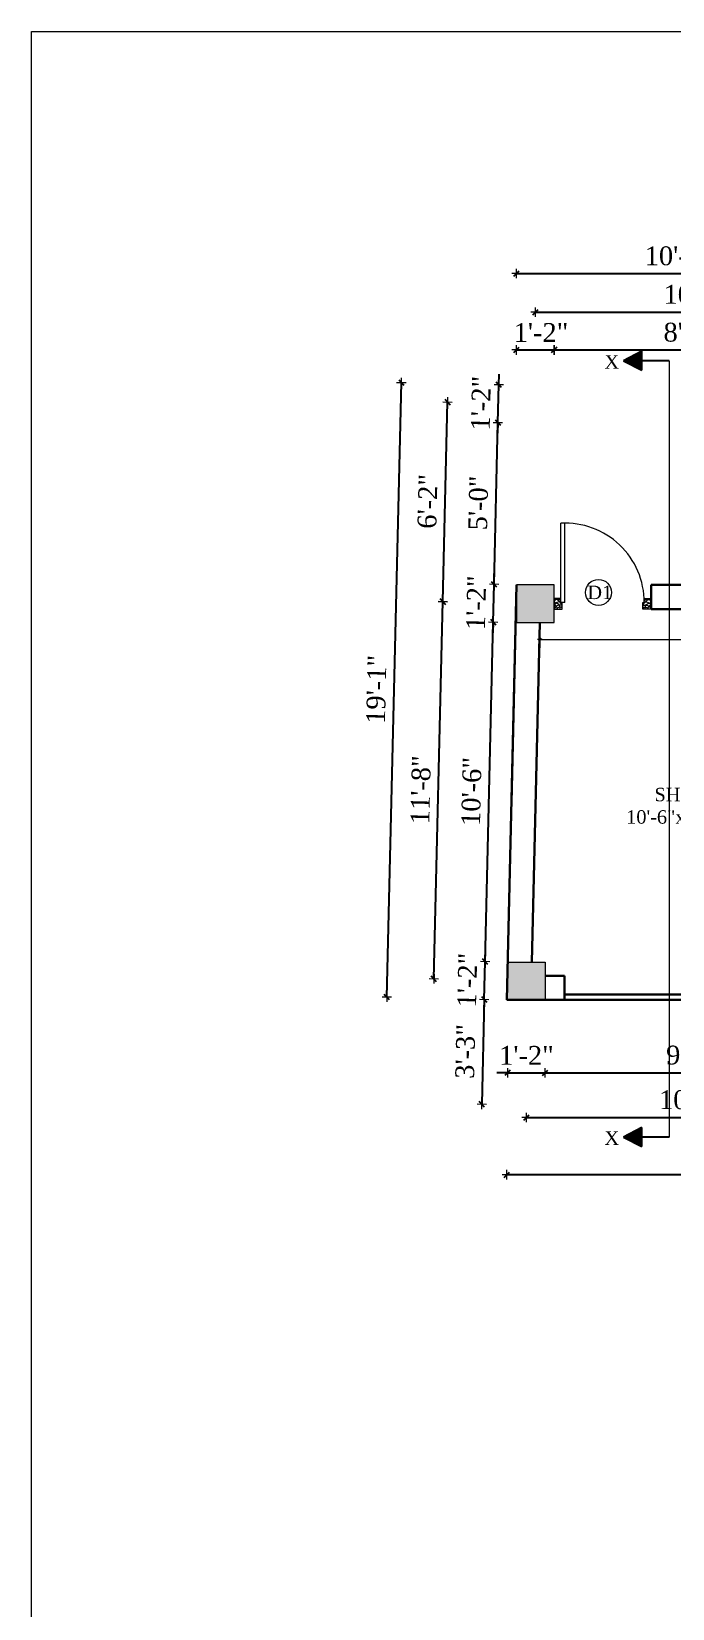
# Model space of a CAD drawing. Header units: inches. Extents: x 149946 to 166271, y -29520 to -26192.
# Drawn here: x 163186 to 163425, y -26779 to -26192 of the extents above; entities that cross this region are included whole.
import ezdxf

# ---------------------------------------------------------------- set-up
doc = ezdxf.new("R2010")
doc.units = ezdxf.units.IN
doc.header["$LTSCALE"] = 5
doc.header["$MEASUREMENT"] = 0
for name, color, linetype, lineweight in [('A-WALL', 7, 'Continuous', 9), ('Dimension', 7, 'Continuous', 18), ('DOOR', 62, 'Continuous', 0), ('ele1', 21, 'Continuous', 20)]:
    doc.layers.add(name, color=color, linetype=linetype, lineweight=lineweight)
doc.layers.add('dim line', color=7, linetype='Continuous', lineweight=15, true_color=0xfab2b2)
doc.layers.add('TEXT', color=6, linetype='Continuous')
doc.layers.add('WALL', color=7, linetype='Continuous')
doc.styles.add('ordinary', font='times.ttf')
doc.styles.get("Standard").update_dxf_attribs({"font": 'arial.ttf'})
doc.dimstyles.new('Copy of 96', dxfattribs={"dimtxt": 7, "dimasz": 4, "dimexe": 0.5, "dimexo": 0.5, "dimgap": 3, "dimtad": 1, "dimdec": 1, "dimzin": 11, "dimdsep": 46, "dimlunit": 4, "dimtxsty": 'ordinary', "dimblk": 'OBLIQUE', "dimcen": 0.09, "dimse1": 1, "dimse2": 1, "dimclrt": 6, "dimazin": 0, "dimtfac": 1, "dimtdec": 1, "dimtix": 1, "dimtmove": 2, "dimatfit": 3, "dimldrblk": 'leader', "dimfxl": 0.5, "dimfxlon": 1, "dimtolj": 1, "dimtzin": 0, "dimarcsym": 0})
doc.dimstyles.new('Standard$0', dxfattribs={"dimtxt": 6, "dimasz": 4, "dimexe": 3, "dimexo": 6, "dimgap": 3, "dimtad": 1, "dimdec": 1, "dimzin": 0, "dimdsep": 46, "dimlunit": 4, "dimtxsty": 'Standard', "dimcen": 0.09, "dimclrd": 6, "dimclre": 6, "dimclrt": 7, "dimadec": 0, "dimazin": 0, "dimtfac": 1, "dimtdec": 1, "dimtix": 1, "dimtofl": 0, "dimtmove": 1, "dimatfit": 3, "dimfxl": 1, "dimtolj": 1, "dimtzin": 0, "dimlwd": 18, "dimlwe": 18, "dimarcsym": 0})

# ---------------------------------------------------------------- blocks, each defined once
blk = doc.blocks.new('A$C27B36B59')
at = {"layer": 'DOOR'}
for p, q in [((0, 4), (0, 0)), ((2.5, 4), (0, 4)), ((0, 0), (3, 0)), ((2.5, 2.5), (2.5, 4)), ((3, 2.5), (2.5, 2.5)), ((3, 0), (3, 2.5))]:
    blk.add_line(p, q, dxfattribs=at)
for centre, radius, start, end in [((-1.4, -0.54), 4.75, 22.14107, 72.83803), ((1.34, 2.09), 1.64, 45.13802, 144.89476), ((2.21, 0.3), 2.49, 83.31492, 152.65798), ((0.13, 0.37), 2.05, 349.48753, 93.68048), ((1.96, -0.47), 2.01, 58.74475, 166.49498), ((-0.06, 0.32), 1.13, 343.54197, 86.94698), ((2.08, -0.4), 1.17, 38.28162, 160.15192)]:
    blk.add_arc(centre, radius, start, end, dxfattribs=at)
blk = doc.blocks.new('D2')
at = {"layer": 'DOOR'}
for p, q in [((74473.95, 24047.59), (74473.95, 24018.09)), ((74473.95, 24047.59), (74475.45, 24047.59)), ((74475.45, 24047.59), (74475.45, 24018.13))]:
    blk.add_line(p, q, dxfattribs=at)
blk.add_arc((74473.95, 24047.59), 29.5, 180, 272.9146, dxfattribs=at)
at = {"layer": 'DOOR', "xscale": -1, "rotation": 180}
blk.add_blockref('A$C27B36B59', (74441.95, 24050.09), dxfattribs=at)
at = {"layer": 'DOOR', "rotation": 180}
blk.add_blockref('A$C27B36B59', (74477.95, 24050.09), dxfattribs=at)
blk = doc.blocks.new('oblique')
at = {"color": 0, "lineweight": -2}
blk.add_line((0.25, 0.25), (-0.25, -0.25), dxfattribs=at)
at = {"layer": 'dim line', "lineweight": 9}
for p, q in [((-0.4375, 0), (0.4375, 0)), ((0, 0.4375), (0, -0.4375))]:
    blk.add_line(p, q, dxfattribs=at)
blk = doc.blocks.new('*D1216')
at = {"layer": 'A-WALL', "color": 0, "lineweight": -2, "ltscale": 50}
for p, q in [((163363.21, -26579.61), (163359.21, -26579.61)), ((163363.21, -26579.61), (163377.21, -26579.61)), ((163377.21, -26579.61), (163381.21, -26579.61))]:
    blk.add_line(p, q, dxfattribs=at)
at = {"layer": 'Defpoints', "color": 0, "ltscale": 50}
for p in [(163363.21, -26552.51), (163377.21, -26552.51), (163377.21, -26579.61)]:
    blk.add_point(p, dxfattribs=at)
at = {"layer": 'A-WALL', "color": 0, "lineweight": -2, "ltscale": 50, "xscale": 4, "yscale": 4, "zscale": 4}
blk.add_blockref('oblique', (163363.21, -26579.61), dxfattribs=at)
at = {"layer": 'A-WALL', "color": 0, "lineweight": -2, "ltscale": 50, "xscale": 4, "yscale": 4, "zscale": 4, "rotation": 180}
blk.add_blockref('oblique', (163377.21, -26579.61), dxfattribs=at)
at = {"layer": 'A-WALL', "color": 6, "ltscale": 50, "insert": (163370.21, -26573.11), "char_height": 7, "attachment_point": 5, "style": 'ordinary'}
blk.add_mtext('\\A1;1\'-2"', dxfattribs=at)
blk = doc.blocks.new('_OBLIQUE')
at = {"color": 0, "linetype": 'ByBlock'}
blk.add_line((-0.5, -0.5), (0.5, 0.5), dxfattribs=at)
blk = doc.blocks.new('leader')
at = {"layer": 'Dimension'}
for p, q in [((0, -4.33), (0, 4.33)), ((-4.42, 0), (4.42, 0))]:
    blk.add_line(p, q, dxfattribs=at)
blk = doc.blocks.new('*D1217')
at = {"layer": 'A-WALL', "color": 0, "lineweight": -2, "ltscale": 5}
blk.add_line((163377.21, -26579.61), (163487.42, -26579.61), dxfattribs=at)
at = {"layer": 'Defpoints', "color": 0, "ltscale": 5}
for p in [(163377.21, -26552.51), (163487.42, -26552.51), (163487.42, -26579.61)]:
    blk.add_point(p, dxfattribs=at)
at = {"layer": 'A-WALL', "color": 0, "lineweight": -2, "ltscale": 5, "xscale": 4, "yscale": 4, "zscale": 4, "rotation": 180}
blk.add_blockref('oblique', (163377.21, -26579.61), dxfattribs=at)
at = {"layer": 'A-WALL', "color": 0, "lineweight": -2, "ltscale": 5, "xscale": 4, "yscale": 4, "zscale": 4}
blk.add_blockref('oblique', (163487.42, -26579.61), dxfattribs=at)
at = {"layer": 'A-WALL', "color": 6, "ltscale": 5, "insert": (163432.31, -26573.04), "char_height": 7, "attachment_point": 5, "style": 'ordinary'}
blk.add_mtext('\\A1;9\'-2"', dxfattribs=at)
blk = doc.blocks.new('*D1224')
at = {"layer": 'A-WALL', "color": 0, "lineweight": -2, "ltscale": 5}
blk.add_line((163370.21, -26596.2), (163494.42, -26596.2), dxfattribs=at)
at = {"layer": 'Defpoints', "color": 0, "ltscale": 5}
for p in [(163370.21, -26545.51), (163494.42, -26545.51), (163494.42, -26596.2)]:
    blk.add_point(p, dxfattribs=at)
at = {"layer": 'A-WALL', "color": 0, "lineweight": -2, "ltscale": 5, "xscale": 4, "yscale": 4, "zscale": 4, "rotation": 180}
blk.add_blockref('oblique', (163370.21, -26596.2), dxfattribs=at)
at = {"layer": 'A-WALL', "color": 0, "lineweight": -2, "ltscale": 5, "xscale": 4, "yscale": 4, "zscale": 4}
blk.add_blockref('oblique', (163494.42, -26596.2), dxfattribs=at)
at = {"layer": 'A-WALL', "color": 6, "ltscale": 5, "insert": (163432.31, -26589.64), "char_height": 7, "attachment_point": 5, "style": 'ordinary'}
blk.add_mtext('\\A1;10\'-4"', dxfattribs=at)
blk = doc.blocks.new('*D1227')
at = {"layer": 'A-WALL', "color": 0, "lineweight": -2, "ltscale": 5}
blk.add_line((163729.35, -26617.48), (163362.88, -26617.48), dxfattribs=at)
at = {"layer": 'Defpoints', "color": 0, "ltscale": 5}
for p in [(163362.88, -26552.51), (163729.35, -26552.51), (163362.88, -26617.48)]:
    blk.add_point(p, dxfattribs=at)
at = {"layer": 'A-WALL', "color": 0, "lineweight": -2, "ltscale": 5, "xscale": 4, "yscale": 4, "zscale": 4, "rotation": 180}
blk.add_blockref('oblique', (163362.88, -26617.48), dxfattribs=at)
at = {"layer": 'A-WALL', "color": 0, "lineweight": -2, "ltscale": 5, "xscale": 4, "yscale": 4, "zscale": 4}
blk.add_blockref('oblique', (163729.35, -26617.48), dxfattribs=at)
at = {"layer": 'A-WALL', "color": 6, "ltscale": 5, "insert": (163546.11, -26610.92), "char_height": 7, "attachment_point": 5, "style": 'ordinary'}
blk.add_mtext('\\A1;30\'-6"', dxfattribs=at)
blk = doc.blocks.new('*D1238')
at = {"layer": 'A-WALL', "color": 0, "lineweight": -2, "ltscale": 50}
blk.add_line((163366.53, -26310.87), (163380.53, -26310.87), dxfattribs=at)
at = {"layer": 'Defpoints', "color": 0, "ltscale": 50}
for p in [(163380.53, -26310.87), (163366.53, -26398.23), (163380.53, -26398.23)]:
    blk.add_point(p, dxfattribs=at)
at = {"layer": 'A-WALL', "color": 0, "lineweight": -2, "ltscale": 50, "xscale": 4, "yscale": 4, "zscale": 4, "rotation": 180}
blk.add_blockref('oblique', (163366.53, -26310.87), dxfattribs=at)
at = {"layer": 'A-WALL', "color": 0, "lineweight": -2, "ltscale": 50, "xscale": 4, "yscale": 4, "zscale": 4}
blk.add_blockref('oblique', (163380.53, -26310.87), dxfattribs=at)
at = {"layer": 'A-WALL', "color": 6, "ltscale": 50, "insert": (163375.62, -26304.37), "char_height": 7, "attachment_point": 5, "style": 'ordinary'}
blk.add_mtext('\\A1;1\'-2"', dxfattribs=at)
blk = doc.blocks.new('*D1239')
at = {"layer": 'A-WALL', "color": 0, "lineweight": -2, "ltscale": 5}
blk.add_line((163380.53, -26310.87), (163487.42, -26310.87), dxfattribs=at)
at = {"layer": 'Defpoints', "color": 0, "ltscale": 5}
for p in [(163487.42, -26310.87), (163487.42, -26326.85), (163380.53, -26398.23)]:
    blk.add_point(p, dxfattribs=at)
at = {"layer": 'A-WALL', "color": 0, "lineweight": -2, "ltscale": 5, "xscale": 4, "yscale": 4, "zscale": 4, "rotation": 180}
blk.add_blockref('oblique', (163380.53, -26310.87), dxfattribs=at)
at = {"layer": 'A-WALL', "color": 0, "lineweight": -2, "ltscale": 5, "xscale": 4, "yscale": 4, "zscale": 4}
blk.add_blockref('oblique', (163487.42, -26310.87), dxfattribs=at)
at = {"layer": 'A-WALL', "color": 6, "ltscale": 5, "insert": (163433.98, -26304.31), "char_height": 7, "attachment_point": 5, "style": 'ordinary'}
blk.add_mtext('\\A1;8\'-11"', dxfattribs=at)
blk = doc.blocks.new('*D1245')
at = {"layer": 'A-WALL', "color": 0, "lineweight": -2, "ltscale": 5}
blk.add_line((163373.53, -26296.8), (163494.42, -26296.8), dxfattribs=at)
at = {"layer": 'Defpoints', "color": 0, "ltscale": 5}
for p in [(163494.42, -26296.8), (163373.53, -26405.23), (163494.42, -26405.23)]:
    blk.add_point(p, dxfattribs=at)
at = {"layer": 'A-WALL', "color": 0, "lineweight": -2, "ltscale": 5, "xscale": 4, "yscale": 4, "zscale": 4, "rotation": 180}
blk.add_blockref('oblique', (163373.53, -26296.8), dxfattribs=at)
at = {"layer": 'A-WALL', "color": 0, "lineweight": -2, "ltscale": 5, "xscale": 4, "yscale": 4, "zscale": 4}
blk.add_blockref('oblique', (163494.42, -26296.8), dxfattribs=at)
at = {"layer": 'A-WALL', "color": 6, "ltscale": 5, "insert": (163433.98, -26290.24), "char_height": 7, "attachment_point": 5, "style": 'ordinary'}
blk.add_mtext('\\A1;10\'-1"', dxfattribs=at)
blk = doc.blocks.new('*D1247')
at = {"layer": 'A-WALL', "color": 0, "lineweight": -2, "ltscale": 5}
blk.add_line((163366.53, -26282.47), (163487.42, -26282.47), dxfattribs=at)
at = {"layer": 'Defpoints', "color": 0, "ltscale": 5}
for p in [(163487.42, -26282.47), (163487.42, -26326.85), (163366.53, -26398.23)]:
    blk.add_point(p, dxfattribs=at)
at = {"layer": 'A-WALL', "color": 0, "lineweight": -2, "ltscale": 5, "xscale": 4, "yscale": 4, "zscale": 4, "rotation": 180}
blk.add_blockref('oblique', (163366.53, -26282.47), dxfattribs=at)
at = {"layer": 'A-WALL', "color": 0, "lineweight": -2, "ltscale": 5, "xscale": 4, "yscale": 4, "zscale": 4}
blk.add_blockref('oblique', (163487.42, -26282.47), dxfattribs=at)
at = {"layer": 'A-WALL', "color": 6, "ltscale": 5, "insert": (163426.98, -26275.91), "char_height": 7, "attachment_point": 5, "style": 'ordinary'}
blk.add_mtext('\\A1;10\'-1"', dxfattribs=at)
blk = doc.blocks.new('*D1249')
at = {"layer": 'A-WALL', "color": 47, "lineweight": 0, "ltscale": 5}
for p, q in [((163375.2, -26417.23), (163375.2, -26421.55)), ((163495.17, -26417.23), (163495.17, -26421.55))]:
    blk.add_line(p, q, dxfattribs=at)
at = {"layer": 'A-WALL', "color": 33, "lineweight": 0, "ltscale": 5}
blk.add_line((163375.2, -26418.55), (163495.17, -26418.55), dxfattribs=at)
at = {"layer": 'Defpoints', "color": 0, "ltscale": 5}
for p in [(163375.2, -26412.23), (163495.17, -26412.23), (163495.17, -26418.55)]:
    blk.add_point(p, dxfattribs=at)
at = {"layer": 'A-WALL', "color": 33, "lineweight": 0, "ltscale": 5, "xscale": 2, "yscale": 2, "zscale": 2, "rotation": 180}
blk.add_blockref('oblique', (163375.2, -26418.55), dxfattribs=at)
at = {"layer": 'A-WALL', "color": 33, "lineweight": 0, "ltscale": 5, "xscale": 2, "yscale": 2, "zscale": 2}
blk.add_blockref('oblique', (163495.17, -26418.55), dxfattribs=at)
at = {"layer": 'A-WALL', "color": 7, "ltscale": 5, "insert": (163435.19, -26415.75), "char_height": 4.5, "attachment_point": 5}
blk.add_mtext("\\A1;10'", dxfattribs=at)
blk = doc.blocks.new('*D1020')
at = {"layer": 'A-WALL', "color": 0, "lineweight": -2, "ltscale": 50}
for p, q in [((163354.51, -26552.31), (163354.84, -26538.31)), ((163354.84, -26538.31), (163354.94, -26534.32)), ((163354.51, -26552.31), (163354.41, -26556.31))]:
    blk.add_line(p, q, dxfattribs=at)
at = {"layer": 'Defpoints', "color": 0, "ltscale": 50}
for p in [(163354.84, -26538.31), (163363.21, -26538.51), (163362.88, -26552.51)]:
    blk.add_point(p, dxfattribs=at)
at = {"layer": 'A-WALL', "color": 0, "lineweight": -2, "ltscale": 50, "xscale": 4, "yscale": 4, "zscale": 4}
for p, rotation in [((163354.84, -26538.31), 268.6423816929436), ((163354.51, -26552.31), 88.64238169294363)]:
    blk.add_blockref('oblique', p, dxfattribs=dict(at, rotation=rotation))
at = {"layer": 'A-WALL', "color": 6, "ltscale": 50, "insert": (163348.18, -26545.16), "char_height": 7, "attachment_point": 5, "rotation": 88.64238, "style": 'ordinary'}
blk.add_mtext('\\A1;1\'-2"', dxfattribs=at)
blk = doc.blocks.new('*D1021')
at = {"layer": 'A-WALL', "color": 0, "lineweight": -2, "ltscale": 5}
blk.add_line((163354.84, -26538.31), (163357.83, -26412.02), dxfattribs=at)
at = {"layer": 'Defpoints', "color": 0, "ltscale": 5}
for p in [(163357.83, -26412.02), (163366.53, -26412.23), (163363.21, -26538.51)]:
    blk.add_point(p, dxfattribs=at)
at = {"layer": 'A-WALL', "color": 0, "lineweight": -2, "ltscale": 5, "xscale": 4, "yscale": 4, "zscale": 4}
for p, rotation in [((163357.83, -26412.02), 88.64238169339859), ((163354.84, -26538.31), 268.6423816933986)]:
    blk.add_blockref('oblique', p, dxfattribs=dict(at, rotation=rotation))
at = {"layer": 'A-WALL', "color": 6, "ltscale": 5, "insert": (163349.78, -26475.01), "char_height": 7, "attachment_point": 5, "rotation": 88.64238, "style": 'ordinary'}
blk.add_mtext('\\A1;10\'-6"', dxfattribs=at)
blk = doc.blocks.new('*D1022')
at = {"layer": 'A-WALL', "color": 0, "lineweight": -2, "ltscale": 5}
for p, q in [((163357.83, -26412.02), (163358.17, -26398.03)), ((163358.17, -26398.03), (163358.26, -26394.03)), ((163357.83, -26412.02), (163357.74, -26416.02))]:
    blk.add_line(p, q, dxfattribs=at)
at = {"layer": 'Defpoints', "color": 0, "ltscale": 5}
for p in [(163358.17, -26398.03), (163366.53, -26398.23), (163366.53, -26412.23)]:
    blk.add_point(p, dxfattribs=at)
at = {"layer": 'A-WALL', "color": 0, "lineweight": -2, "ltscale": 5, "xscale": 4, "yscale": 4, "zscale": 4}
for p, rotation in [((163358.17, -26398.03), 268.6423816933986), ((163357.83, -26412.02), 88.64238169339862)]:
    blk.add_blockref('oblique', p, dxfattribs=dict(at, rotation=rotation))
at = {"layer": 'A-WALL', "color": 6, "ltscale": 5, "insert": (163351.5, -26404.87), "char_height": 7, "attachment_point": 5, "rotation": 88.64238, "style": 'ordinary'}
blk.add_mtext('\\A1;1\'-2"', dxfattribs=at)
blk = doc.blocks.new('*D1023')
at = {"layer": 'A-WALL', "color": 0, "lineweight": -2, "ltscale": 5}
blk.add_line((163335.81, -26544.7), (163339.13, -26404.41), dxfattribs=at)
at = {"layer": 'Defpoints', "color": 0, "ltscale": 5}
for p in [(163339.13, -26404.41), (163373.53, -26405.23), (163370.21, -26545.51)]:
    blk.add_point(p, dxfattribs=at)
at = {"layer": 'A-WALL', "color": 0, "lineweight": -2, "ltscale": 5, "xscale": 4, "yscale": 4, "zscale": 4}
for p, rotation in [((163339.13, -26404.41), 88.64238169299772), ((163335.81, -26544.7), 268.6423816929977)]:
    blk.add_blockref('oblique', p, dxfattribs=dict(at, rotation=rotation))
at = {"layer": 'A-WALL', "color": 6, "ltscale": 5, "insert": (163330.91, -26474.4), "char_height": 7, "attachment_point": 5, "rotation": 88.64238, "style": 'ordinary'}
blk.add_mtext('\\A1;11\'-8"', dxfattribs=at)
blk = doc.blocks.new('*D1024')
at = {"layer": 'A-WALL', "color": 0, "lineweight": -2, "ltscale": 5}
blk.add_line((163354.51, -26552.31), (163353.59, -26591.31), dxfattribs=at)
at = {"layer": 'Defpoints', "color": 0, "ltscale": 5}
for p in [(163362.88, -26552.51), (163353.59, -26591.31), (163361.95, -26591.51)]:
    blk.add_point(p, dxfattribs=at)
at = {"layer": 'A-WALL', "color": 0, "lineweight": -2, "ltscale": 5, "xscale": 4, "yscale": 4, "zscale": 4}
for p, rotation in [((163354.51, -26552.31), 88.64238169339862), ((163353.59, -26591.31), 268.6423816933986)]:
    blk.add_blockref('oblique', p, dxfattribs=dict(at, rotation=rotation))
at = {"layer": 'A-WALL', "color": 6, "ltscale": 5, "insert": (163347.49, -26571.66), "char_height": 7, "attachment_point": 5, "rotation": 88.64238, "style": 'ordinary'}
blk.add_mtext('\\A1;3\'-3"', dxfattribs=at)
blk = doc.blocks.new('*D1025')
at = {"layer": 'A-WALL', "color": 0, "lineweight": -2, "ltscale": 5}
blk.add_line((163339.13, -26404.41), (163340.89, -26330.21), dxfattribs=at)
at = {"layer": 'Defpoints', "color": 0, "ltscale": 5}
for p in [(163340.89, -26330.21), (163494.42, -26333.85), (163373.53, -26405.23)]:
    blk.add_point(p, dxfattribs=at)
at = {"layer": 'A-WALL', "color": 0, "lineweight": -2, "ltscale": 5, "xscale": 4, "yscale": 4, "zscale": 4}
for p, rotation in [((163340.89, -26330.21), 88.64238169339859), ((163339.13, -26404.41), 268.6423816933986)]:
    blk.add_blockref('oblique', p, dxfattribs=dict(at, rotation=rotation))
at = {"layer": 'A-WALL', "color": 6, "ltscale": 5, "insert": (163333.45, -26367.16), "char_height": 7, "attachment_point": 5, "rotation": 88.64238, "style": 'ordinary'}
blk.add_mtext('\\A1;6\'-2"', dxfattribs=at)
blk = doc.blocks.new('*D1026')
at = {"layer": 'A-WALL', "color": 0, "lineweight": -2, "ltscale": 5}
blk.add_line((163318.28, -26551.46), (163323.69, -26322.97), dxfattribs=at)
at = {"layer": 'Defpoints', "color": 0, "ltscale": 5}
for p in [(163323.69, -26322.97), (163487.42, -26326.85), (163362.88, -26552.51)]:
    blk.add_point(p, dxfattribs=at)
at = {"layer": 'A-WALL', "color": 0, "lineweight": -2, "ltscale": 5, "xscale": 4, "yscale": 4, "zscale": 4}
for p, rotation in [((163323.69, -26322.97), 88.64238169339859), ((163318.28, -26551.46), 268.6423816933986)]:
    blk.add_blockref('oblique', p, dxfattribs=dict(at, rotation=rotation))
at = {"layer": 'A-WALL', "color": 6, "ltscale": 5, "insert": (163314.42, -26437.06), "char_height": 7, "attachment_point": 5, "rotation": 88.64238, "style": 'ordinary'}
blk.add_mtext('\\A1;19\'-1"', dxfattribs=at)
blk = doc.blocks.new('*D1251')
at = {"layer": 'A-WALL', "color": 0, "lineweight": -2, "ltscale": 5}
blk.add_line((163358.17, -26398.03), (163359.59, -26337.82), dxfattribs=at)
at = {"layer": 'Defpoints', "color": 0, "ltscale": 5}
for p in [(163359.59, -26337.82), (163487.42, -26340.85), (163366.53, -26398.23)]:
    blk.add_point(p, dxfattribs=at)
at = {"layer": 'A-WALL', "color": 0, "lineweight": -2, "ltscale": 5, "xscale": 4, "yscale": 4, "zscale": 4}
for p, rotation in [((163359.59, -26337.82), 88.64238169339859), ((163358.17, -26398.03), 268.6423816933986)]:
    blk.add_blockref('oblique', p, dxfattribs=dict(at, rotation=rotation))
at = {"layer": 'A-WALL', "color": 6, "ltscale": 5, "insert": (163352.32, -26367.77), "char_height": 7, "attachment_point": 5, "rotation": 88.64238, "style": 'ordinary'}
blk.add_mtext('\\A1;5\'-0"', dxfattribs=at)
blk = doc.blocks.new('*D1252')
at = {"layer": 'A-WALL', "color": 0, "lineweight": -2, "ltscale": 5}
for p, q in [((163359.92, -26323.83), (163360.02, -26319.83)), ((163359.59, -26337.82), (163359.92, -26323.83)), ((163359.59, -26337.82), (163359.5, -26341.82))]:
    blk.add_line(p, q, dxfattribs=at)
at = {"layer": 'Defpoints', "color": 0, "ltscale": 5}
for p in [(163359.92, -26323.83), (163487.42, -26326.85), (163487.42, -26340.85)]:
    blk.add_point(p, dxfattribs=at)
at = {"layer": 'A-WALL', "color": 0, "lineweight": -2, "ltscale": 5, "xscale": 4, "yscale": 4, "zscale": 4}
for p, rotation in [((163359.92, -26323.83), 268.6423816933986), ((163359.59, -26337.82), 88.64238169339862)]:
    blk.add_blockref('oblique', p, dxfattribs=dict(at, rotation=rotation))
at = {"layer": 'A-WALL', "color": 6, "ltscale": 5, "insert": (163353.26, -26330.67), "char_height": 7, "attachment_point": 5, "rotation": 88.64238, "style": 'ordinary'}
blk.add_mtext('\\A1;1\'-2"', dxfattribs=at)

msp = doc.modelspace()

# ---------------------------------------------------------------- hatches: boundary and pattern name
at = {"ltscale": 5}
for points in [[(163413.17, -26318.37), (163413.17, -26311.36), (163406.28, -26314.95)], [(163413.17, -26606.94), (163413.17, -26599.93), (163406.28, -26603.51)]]:
    msp.add_hatch(color=256, dxfattribs=at).paths.add_polyline_path(points)
at = {"layer": 'WALL', "linetype": 'ByBlock', "ltscale": 5, "true_color": 0xf8991e}
h = msp.add_hatch(color=30, dxfattribs=at)
h.dxf.hatch_style = 1
h.paths.add_polyline_path([(163366.53, -26412.23), (163380.53, -26412.23), (163380.53, -26398.23), (163366.53, -26398.23)])
h = msp.add_hatch(color=30, dxfattribs=at)
h.dxf.hatch_style = 1
h.paths.add_polyline_path([(163363.21, -26538.51), (163363.21, -26552.51), (163377.21, -26552.51), (163377.21, -26538.51)])

# ---------------------------------------------------------------- linework, layer by layer
at = {"ltscale": 5}
for p, q in [((163413.17, -26311.36, -72.71), (163406.28, -26314.95, -72.71)), ((163406.28, -26314.95, -72.71), (163413.17, -26318.37, -72.71)), ((163413.17, -26318.37, -72.71), (163413.17, -26311.36, -72.71)), ((163423.27, -26314.95, -72.71), (163413.17, -26314.95, -72.71)), ((163413.17, -26599.93, -72.71), (163406.28, -26603.51, -72.71)), ((163406.28, -26603.51, -72.71), (163413.17, -26606.94, -72.71)), ((163413.17, -26606.94, -72.71), (163413.17, -26599.93, -72.71)), ((163423.27, -26603.51, -72.71), (163413.17, -26603.51, -72.71))]:
    msp.add_line(p, q, dxfattribs=at)
at = {"layer": 'A-WALL', "ltscale": 5}
for p, q in [((163423.27, -26314.95, -72.71), (163423.27, -26603.51, -72.71)), ((163380.53, -26398.23, -72.71), (163366.53, -26398.23, -72.71))]:
    msp.add_line(p, q, dxfattribs=at)
at = {"layer": 'A-WALL', "lineweight": 30}
for p, q in [((163362.88, -26552.51, -72.71), (163366.53, -26398.23, -72.71)), ((163366.53, -26398.23, -72.71), (163364.61, -26479.14, -72.71)), ((163416.53, -26407.23, -72.71), (163416.53, -26398.23, -72.71)), ((163416.53, -26398.23, -72.71), (163487.42, -26398.23, -72.71)), ((163487.42, -26407.23, -72.71), (163416.53, -26407.23, -72.71)), ((163372.21, -26538.51, -72.71), (163375.2, -26412.23, -72.71)), ((163377.21, -26543.51, -72.71), (163384.31, -26543.51, -72.71)), ((163384.31, -26552.51, -72.71), (163384.31, -26543.51, -72.71)), ((163480.31, -26550.51, -72.71), (163384.31, -26550.51, -72.71)), ((163729.35, -26552.51, -72.71), (163362.88, -26552.51, -72.71)), ((163729.35, -26552.51, -72.71), (163362.88, -26552.51, -72.71))]:
    msp.add_line(p, q, dxfattribs=at)
at = {"layer": 'A-WALL', "ltscale": 5, "elevation": -72.71}
for points in [[(163366.53, -26412.23), (163380.53, -26412.23), (163380.53, -26398.23), (163366.53, -26398.23)], [(163363.21, -26538.51), (163377.21, -26538.51), (163377.21, -26552.51), (163363.21, -26552.51)]]:
    msp.add_lwpolyline(points, close=True, dxfattribs=at)
at = {"layer": 'A-WALL', "ltscale": 5}
msp.add_circle((163396.98, -26401, -72.71), 4.82, dxfattribs=at)
at = {"layer": 'ele1', "elevation": -72.71}
msp.add_lwpolyline([(163186.16, -26192.48), (166271.13, -26192.48), (166271.13, -28347.82), (163186.16, -28347.82)], close=True, dxfattribs=at)
msp.add_lwpolyline([(163186.16, -26192.48), (166271.13, -26192.48), (166271.13, -28347.82), (163186.16, -28347.82)], close=True, dxfattribs=at)

# ---------------------------------------------------------------- block references
at = {"layer": 'WALL', "color": 2, "linetype": 'ByBlock', "rotation": 180.0000000002084}
msp.add_blockref('D2', (237858.48, -2357.14, -72.71), dxfattribs=at)

# ---------------------------------------------------------------- texts
at = {"layer": 'TEXT', "style": 'ordinary'}
for s, p in [('X', (163399.21, -26317.82, -72.71)), ('D1', (163392.86, -26403.5, -72.71)), ('X', (163399.21, -26606.39, -72.71))]:
    msp.add_text(s, height=5, dxfattribs=at).set_placement(p)
at = {"layer": 'TEXT', "insert": (163427.47, -26487.05, -72.71), "char_height": 5, "attachment_point": 8, "style": 'ordinary'}
msp.add_mtext_dynamic_manual_height_columns('SHOP\\P10\'-6"x11\'-4"', width=101.5687, gutter_width=1720.72, heights=[0], dxfattribs=at)

# ---------------------------------------------------------------- dimensions: what is measured, and where the dimension line sits
at = {"layer": 'A-WALL', "ltscale": 5}
for base, p1, p2, dimstyle, override, picture, middle in [((163487.42, -26282.47, -72.71), (163366.53, -26398.23, -72.71), (163487.42, -26326.85, -72.71), 'Copy of 96', {"dimdec": 0, "dimblk": 'oblique', "dimtdec": 0, "dimarcsym": 1}, '*D1247', (163426.98, -26275.91, -72.71)), ((163494.42, -26296.8, -72.71), (163373.53, -26405.23, -72.71), (163494.42, -26405.23, -72.71), 'Copy of 96', {"dimdec": 0, "dimblk": 'oblique', "dimtdec": 0, "dimarcsym": 1}, '*D1245', (163433.98, -26290.24, -72.71)), ((163487.42, -26310.87, -72.71), (163380.53, -26398.23, -72.71), (163487.42, -26326.85, -72.71), 'Copy of 96', {"dimdec": 0, "dimblk": 'oblique', "dimtdec": 0, "dimarcsym": 1}, '*D1239', (163433.98, -26304.31, -72.71)), ((163495.17, -26418.55, -72.71), (163375.2, -26412.23, -72.71), (163495.17, -26412.23, -72.71), 'Standard$0', {"dimtxt": 4.5, "dimasz": 2, "dimexo": 5, "dimgap": 0.5, "dimdec": 0, "dimzin": 12, "dimpost": '\\X', "dimblk": 'oblique', "dimcen": 3, "dimclrd": 33, "dimclre": 47, "dimtfac": 0.5, "dimtdec": 0, "dimfxl": 3, "dimlwd": 0, "dimlwe": 0}, '*D1249', (163435.19, -26415.75, -72.71)), ((163494.42, -26596.2, -72.71), (163370.21, -26545.51, -72.71), (163494.42, -26545.51, -72.71), 'Copy of 96', {"dimdec": 0, "dimblk": 'oblique', "dimtdec": 0, "dimarcsym": 1}, '*D1224', (163432.31, -26589.64, -72.71)), ((163362.88, -26617.48, -72.71), (163729.35, -26552.51, -72.71), (163362.88, -26552.51, -72.71), 'Copy of 96', {"dimdec": 0, "dimblk": 'oblique', "dimtdec": 0, "dimarcsym": 1}, '*D1227', (163546.11, -26610.92, -72.71)), ((163487.42, -26579.61, -72.71), (163377.21, -26552.51, -72.71), (163487.42, -26552.51, -72.71), 'Copy of 96', {"dimdec": 0, "dimblk": 'oblique', "dimtdec": 0, "dimarcsym": 1}, '*D1217', (163432.31, -26573.04, -72.71))]:
    dim = msp.add_linear_dim(base=base, p1=p1, p2=p2, dimstyle=dimstyle, override=override, dxfattribs=at)
    dim.commit()
    dim.dimension.update_dxf_attribs({"geometry": picture, "text_midpoint": middle})
at = {"layer": 'A-WALL', "ltscale": 50}
dim = msp.add_linear_dim(base=(163380.53, -26310.87, -72.71), p1=(163366.53, -26398.23, -72.71), p2=(163380.53, -26398.23, -72.71), dimstyle='Copy of 96', override={"dimdec": 0, "dimblk": 'oblique', "dimtdec": 0, "dimarcsym": 1}, dxfattribs=at)
dim.commit()
dim.dimension.update_dxf_attribs({"geometry": '*D1238', "text_midpoint": (163375.62, -26304.37, -72.71), "dimtype": 160})
at = {"layer": 'A-WALL', "ltscale": 5}
for base, p1, p2, picture, middle in [((163323.69, -26322.97, -72.71), (163362.88, -26552.51, -72.71), (163487.42, -26326.85, -72.71), '*D1026', (163314.42, -26437.06, -72.71)), ((163359.92, -26323.83, -72.71), (163487.42, -26340.85, -72.71), (163487.42, -26326.85, -72.71), '*D1252', (163353.26, -26330.67, -72.71)), ((163340.89, -26330.21, -72.71), (163373.53, -26405.23, -72.71), (163494.42, -26333.85, -72.71), '*D1025', (163333.45, -26367.16, -72.71)), ((163359.59, -26337.82, -72.71), (163366.53, -26398.23, -72.71), (163487.42, -26340.85, -72.71), '*D1251', (163352.32, -26367.77, -72.71)), ((163358.17, -26398.03, -72.71), (163366.53, -26412.23, -72.71), (163366.53, -26398.23, -72.71), '*D1022', (163351.5, -26404.87, -72.71)), ((163357.83, -26412.02, -72.71), (163363.21, -26538.51, -72.71), (163366.53, -26412.23, -72.71), '*D1021', (163349.78, -26475.01, -72.71)), ((163353.59, -26591.31, -72.71), (163362.88, -26552.51, -72.71), (163361.95, -26591.51, -72.71), '*D1024', (163347.49, -26571.66, -72.71))]:
    dim = msp.add_linear_dim(base=base, p1=p1, p2=p2, angle=268.64238, dimstyle='Copy of 96', override={"dimdec": 0, "dimblk": 'oblique', "dimtdec": 0, "dimarcsym": 1}, dxfattribs=at)
    dim.commit()
    dim.dimension.update_dxf_attribs({"geometry": picture, "text_midpoint": middle})
dim = msp.add_aligned_dim(p1=(163370.21, -26545.51, -72.71), p2=(163373.53, -26405.23, -72.71), distance=34.41, dimstyle='Copy of 96', override={"dimdec": 0, "dimblk": 'oblique', "dimtdec": 0, "dimarcsym": 1}, dxfattribs=at)
dim.commit()
dim.dimension.update_dxf_attribs({"geometry": '*D1023', "text_midpoint": (163330.91, -26474.4, -72.71)})
at = {"layer": 'A-WALL', "ltscale": 50}
dim = msp.add_aligned_dim(p1=(163362.88, -26552.51, -72.71), p2=(163363.21, -26538.51, -72.71), distance=8.37, dimstyle='Copy of 96', override={"dimdec": 0, "dimblk": 'oblique', "dimtdec": 0, "dimarcsym": 1}, dxfattribs=at)
dim.commit()
dim.dimension.update_dxf_attribs({"geometry": '*D1020', "text_midpoint": (163348.18, -26545.16, -72.71)})
dim = msp.add_linear_dim(base=(163377.21, -26579.61, -72.71), p1=(163363.21, -26552.51, -72.71), p2=(163377.21, -26552.51, -72.71), dimstyle='Copy of 96', override={"dimdec": 0, "dimblk": 'oblique', "dimtdec": 0, "dimarcsym": 1}, dxfattribs=at)
dim.commit()
dim.dimension.update_dxf_attribs({"geometry": '*D1216', "text_midpoint": (163370.21, -26573.11, -72.71)})

doc.saveas('drawing.dxf')
